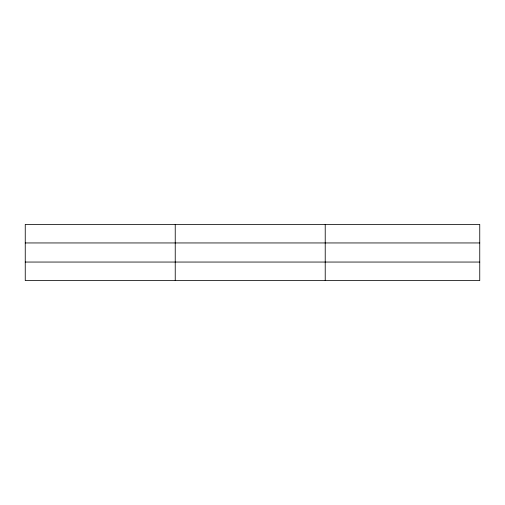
<?xml version="1.0" encoding="UTF-8"?>
<svg xmlns="http://www.w3.org/2000/svg" width="505" height="505" viewBox="0 0 505 505"><rect width="100%" height="100%" fill="white"/><g stroke="black" fill="none" stroke-linecap="round" stroke-linejoin="round"><path stroke-width="0.76" d="M175.235 224.403L175.235 280.597M325.22 224.403L325.22 280.597M479.75 262.051L479.75 280.597L25.25 280.597L25.25 224.403L479.75 224.403L479.75 262.051L25.25 262.051M25.25 242.949L479.75 242.949"/></g></svg>
